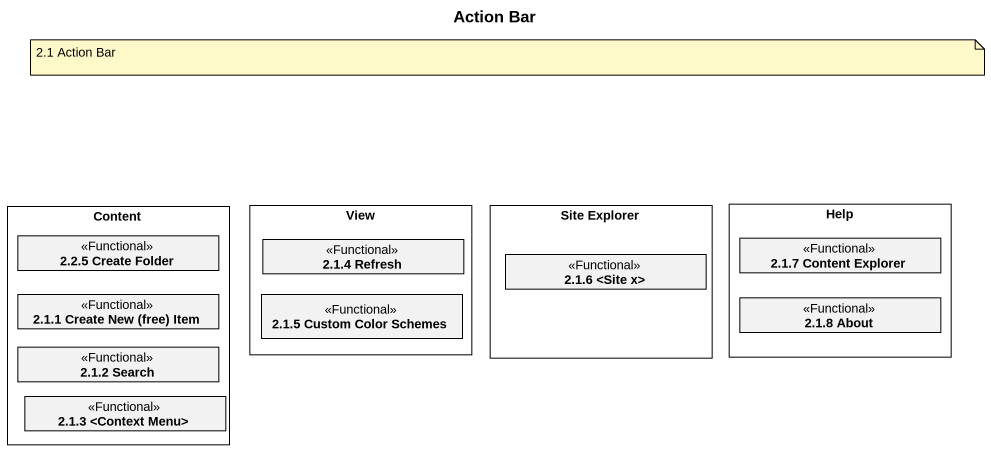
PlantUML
@startuml
title Action Bar
hide circle
hide empty members
rectangle Content {
  class "2.2.5 Create Folder" as r2_2_5_Create_Folder <<Functional>>
  class "2.1.1 Create New (free) Item" as r2_1_1_Create_New_free_Item <<Functional>>
  class "2.1.2 Search" as r2_1_2_Search <<Functional>>
  class "2.1.3 <Context Menu>" as r2_1_3_Context_Menu <<Functional>>
}
rectangle View {
  class "2.1.4 Refresh" as r2_1_4_Refresh <<Functional>>
  class "2.1.5 Custom Color Schemes" as r2_1_5_Custom_Color_Schemes <<Functional>>
}
rectangle "Site Explorer" as Site_Explorer {
  class "2.1.6 <Site x>" as r2_1_6_Site_x <<Functional>>
}
rectangle Help {
  class "2.1.7 Content Explorer" as r2_1_7_Content_Explorer <<Functional>>
  class "2.1.8 About" as r2_1_8_About <<Functional>>
}
note as N1
  2.1 Action Bar
end note
@enduml
